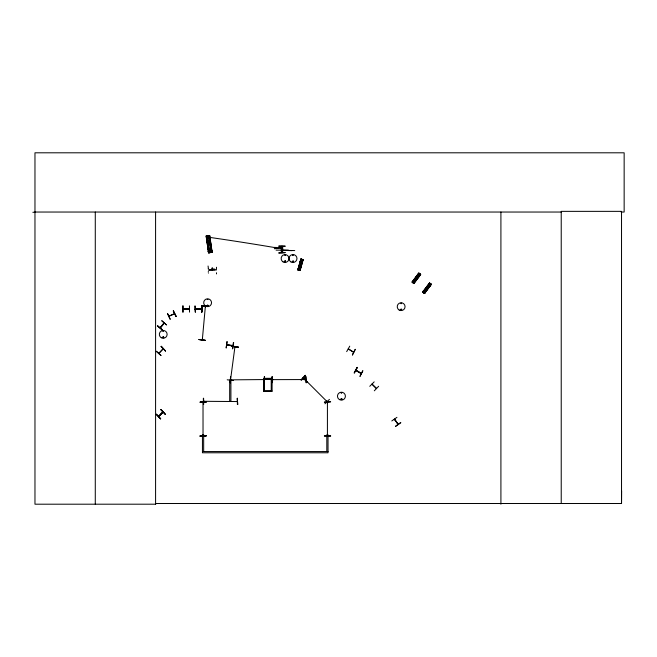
<?xml version="1.0" encoding="UTF-8"?>
<svg xmlns="http://www.w3.org/2000/svg" width="657" height="657" viewBox="0 0 657 657"><rect width="100%" height="100%" fill="white"/><g stroke="black" fill="none" stroke-linecap="round" stroke-linejoin="round"><path stroke-width="0.49" stroke-dasharray="3.29 2.46" d="M208.014 265.814L208.368 268.532L216.038 268.532M216.063 270.462L216.391 265.814L216.367 274.191L216.038 270.651M208.343 268.885L208.343 274.191L208.039 271.398M208.039 265.814L208.014 270.462"/><path stroke-width="0.99" d="M621.079 212.039L624.15 212.039L624.15 152.802L34.969 152.802L34.969 504.198L155.676 504.198L155.594 503.508L621.53 503.508L621.621 490.804M348.259 349.048L353.655 352.168M355.856 370.392L361.153 373.48M168.824 316.255L174.499 313.603M303.904 378.103L303.329 377.882L303.969 378.128M303.928 378.169L303.477 377.726M326.652 401.205L326.956 401.608M376.477 388.353L372.051 384.017M208.639 306.302L202.356 306.047L206.848 306.162M205.37 306.343L202.331 339.694M202.044 339.735L202.34 339.258M202.257 339.751L202.315 339.184M205.37 306.408L205.592 307L205.592 306.367M205.567 306.934L205.608 306.499M203.341 402.741L203.054 402.174L203.309 402.741M203.333 435.665L203.013 435.23M327.416 402.872L327.662 402.306M327.342 435.23L327.35 435.665M162.895 331.095C163.979 330.003 163.092 332.417 163.018 330.882M162.87 337.197C163.667 338.823 163.618 335.76 162.87 337.394M163.839 337.296C162.263 339.127 162.903 335.481 163.782 337.148M207.316 299.378L207.965 299.461L207.316 299.543M207.012 305.653C208.589 303.624 207.949 307.854 207.078 305.513M284.456 261.445C286.041 259.416 285.401 263.646 284.522 261.305M285.401 255.343L284.768 255.08L285.335 255.409M284.653 261.338C285.409 262.874 285.59 260.271 284.744 261.256M292.661 255.253C293.671 254.128 293.006 256.55 292.735 255.097M293.433 261.445C292.16 262.603 293.022 260.328 293.326 261.256M341.008 399.103C342.133 397.813 341.632 400.376 341.073 399.201M341.78 392.911L341.139 393.083L341.706 392.755M341.985 399.251C340.819 396.902 340.86 401.312 341.985 398.955M400.729 309.611C401.854 308.19 401.345 311.139 400.786 309.513M401.484 303.501C400.795 302.154 400.811 304.667 401.452 303.337M401.739 309.767C400.515 307.386 400.556 311.82 401.698 309.463M230.508 380.091L234.927 346.847L235.165 347.43M230.492 380.017L230.287 379.508M234.853 347.438L235.165 346.929M233.44 380.551L227.207 379.795M226.164 347.873L227.002 341.648M226.657 345.024L227.182 345.024M232.159 345.664L232.882 345.549M232.504 348.777L233.391 342.56M232.734 348.81L233.654 342.593M210.47 252.345L210.051 252.403M203.021 402.306L203.029 435.714M164.193 323.104L160.251 328.015L164.234 323.113M394.233 419.273L398.167 424.184M281.623 249.258L282.239 249.217L282.19 249.824M210.1 252.378L210.232 251.541M300.109 270.536L303.197 259.622L300.865 258.981L297.826 269.912L300.159 270.553M297.876 269.928L300.873 258.989M297.999 269.961L301.021 259.03M301.177 259.072L298.212 270.019L301.267 259.096M301.415 259.137L298.483 270.093L301.563 259.178M298.68 270.142L299.296 270.314M299.461 270.356L302.491 259.425M299.625 270.405L302.631 259.466M299.715 270.429L302.803 259.515M299.847 270.47L302.934 259.548M300.003 270.512L303.017 259.572M327.252 401.493L326.8 401.049M162.698 412.522C163.174 410.477 157.565 417.565 158.928 415.93M293.531 261.749C293.079 259.367 291.815 262.849 293.4 261.847M271.801 378.366L271.85 391.4L263.498 391.383L263.498 378.325L271.867 378.325M271.801 378.711L271.735 391.4M160.111 327.687L164.012 322.932M204.417 401.517L203.785 401.526M237.341 401.526L236.643 401.526L237.341 401.304M264.229 379.853L263.531 379.853M305.825 379.853L305.127 379.853M183.163 308.889L183.861 308.889M188.871 309.176L189.306 309.176M195.375 308.889L196.065 308.889M201.083 309.176C203.654 307.648 185.488 310.186 201.65 309.11M346.674 351.635L349.754 346.165M353.491 352.152L348.341 348.81M354.213 372.946L357.383 367.526M356.431 370.4L355.938 370.154M361.095 373.488L360.693 373.184M360.003 376.289L362.861 370.688L360.028 376.297M163.281 348.892L158.871 353.335M163.035 412.235L158.78 416.489M418.805 273.041L411.996 282.108L413.943 283.553L420.743 274.478L418.805 273.041L412.038 282.14M418.936 273.14L412.44 282.436M419.265 273.378L412.547 282.518L419.396 273.484M412.719 282.633L413.228 283.019M413.442 282.321L412.933 282.633M413.393 283.142L420.168 274.051M413.483 283.208L420.275 274.125M413.606 283.307L420.381 274.207M413.68 283.356L420.529 274.314M413.811 283.454L420.636 274.396M429.473 282.97L422.656 292.037L424.594 293.482L431.362 284.382M422.771 292.127L429.596 283.068M422.804 292.151L429.686 283.134M422.919 292.234L429.801 283.216M429.9 283.298L423.108 292.381L430.015 283.381M423.239 292.48L430.048 283.405M423.371 292.562L423.88 292.948M424.003 293.038L430.828 283.98M424.118 293.129L430.967 284.079M424.266 293.236L431.041 284.136M424.34 293.293L431.181 284.243M424.463 293.383L431.271 284.317M237.259 401.55L203.785 401.304L204.352 401.246M263.662 379.918L264.221 379.631M264.163 379.91L263.564 379.59M272.335 379.565L272.901 379.845L272.335 379.598M305.825 379.631L305.259 379.886M305.193 379.639L305.76 379.91M305.743 379.877L305.193 379.853M376.371 388.583L371.969 384.288M301.136 379.976L305.579 375.541M324.969 403.809L329.412 399.374M369.76 386.316L374.186 381.865M378.654 386.275L374.301 390.8M163.076 348.719L158.978 353.228M160.981 355.412L156.292 351.224L160.916 355.478M158.674 416.595L163.141 412.128M158.739 416.661L163.207 412.194M307.501 382.152L303.123 377.685L327.055 401.608M232.759 345.771L226.608 344.876M203.029 435.18L202.988 435.665M168.923 316.165L174.598 313.882M391.794 420.948L396.935 417.351M395.571 426.188L400.663 422.517M395.703 426.377L400.811 422.722M167.551 313.496L170.179 319.203M176.199 316.436L173.276 310.868L176.175 316.444M281.754 249.192L281.754 249.824M356.037 370.211L361.293 373.283M201.518 309.176L195.351 309.176M206.602 237.678L209.706 237.234M206.766 238.82L209.87 238.376M207.012 240.528L210.117 240.084M207.226 242.047L210.33 241.595M207.472 243.755L210.577 243.304M208.532 251.081L211.636 250.629M208.08 251.639L212.227 251.04M208.097 251.771L212.244 251.171M209.953 251.697L210.437 251.631M212.129 252.304L208.54 252.838L206.126 236.003L209.698 235.477L212.112 252.304L209.624 235.485M230.582 376.601L230.303 382.883L230.5 376.609M305.801 376.601L306.195 382.883L305.891 376.601M230.673 379.853L264.089 379.565M263.597 379.853L264.163 379.853M203.35 398.273L203.424 404.556M237.711 404.548L237.317 398.273L237.678 404.548M200.024 402.15L206.298 402.117M324.386 402.15L330.66 401.805L324.386 402.199M200.024 435.862L206.298 435.862M330.66 435.862L324.386 435.813M324.386 436.133L330.66 436.092M32.85 212.285L34.969 212.277M34.969 212.039L561.226 212.039M278.839 246.022L285.113 246.022M278.839 246.252L285.113 246.342M275.85 247.903L281.081 247.903L275.85 248.264M281.081 247.993L282.633 247.993M281.081 248.174L282.633 248.174M281.623 249.126L282.321 249.258M281.623 249.389L282.321 249.389M281.623 249.57L282.321 249.57M281.623 249.824L282.321 249.824M276.096 250.145L288.398 250.145M281.787 250.35L292.078 250.637M294.73 250.572L281.787 250.292M182.81 305.858L182.843 312.141M189.438 305.858L189.528 312.141M183.229 308.889L189.306 308.856M189.454 309.11L183.295 309.176M183.139 309.176L189.454 309.176M195.375 312.141L195.022 305.858L195.285 312.141M263.498 378.777L271.867 378.777L263.629 378.974M263.498 378.974L271.867 378.974M263.498 379.073L271.867 379.073M263.498 379.327L271.867 379.327M263.498 379.368L271.867 379.368M272.269 379.631L305.694 379.565M263.498 390.882L271.867 390.882M263.498 391.334L271.867 391.276M202.446 451.556L328.024 451.556M397.912 424.291L394.611 419.191M202.364 306.022L208.614 306.556M199.014 339.562L205.263 340.186M232.003 346.108L238.22 346.953M231.97 346.338L238.187 347.183M227.092 341.665L226.205 347.882M226.731 344.67L232.75 345.5M226.591 345.007L232.849 345.902M228.11 345.253L231.141 345.681M300.709 260.139L302.729 260.698M300.504 260.878L302.524 261.437M300.2 261.987L302.212 262.545M299.921 262.972L301.941 263.531M299.608 264.081L301.629 264.64M298.294 268.836L300.306 269.403M297.843 269.14L300.536 269.887M355.749 370.408L361.219 373.57M418.246 274.059L419.922 275.316M429.464 282.97L431.403 284.415M417.786 274.675L419.462 275.932M428.906 283.988L430.581 285.245M417.096 275.595L418.772 276.852M428.438 284.596L430.113 285.861M416.481 276.408L418.156 277.665M427.748 285.524L429.423 286.781M415.791 277.328L417.466 278.584M427.132 286.337L428.807 287.594M426.442 287.257L428.118 288.513M412.826 281.278L414.501 282.535M412.3 281.401L414.583 283.003M423.478 291.207L425.153 292.464M423.009 291.256L425.235 292.932L422.952 291.33M285.352 260.96L285.631 261.445M207.924 305.357C206.126 305.152 208.565 306.876 207.809 305.333M157.664 326.003L162.583 329.896M394.586 419.207L398.117 424.159M161.014 346.502L165.449 350.945M160.809 409.763L165.236 414.23M156.284 414.296L160.751 418.706M173.341 310.835L175.92 316.559M167.478 313.537L170.138 319.22M263.564 378.711L263.629 391.4M209.452 235.51L211.883 252.337M209.287 235.535L211.718 252.362L209.23 235.543M209.025 235.576L211.521 252.395M208.885 235.592L211.308 252.428L208.852 235.6M208.688 235.617L211.037 252.46M210.807 252.493L209.854 252.633M207.333 236.84L207.982 241.801M208.326 243.772L209.484 251.688M207.004 237.9L209.156 252.748M206.873 237.916L209.025 252.764M206.52 235.945L208.951 252.781M206.355 235.97L208.811 252.797M206.191 235.994L208.614 252.83M264.295 376.601L264.336 382.883M237.333 398.273L237.407 404.556M203.613 398.273L203.654 404.556M621.53 503.508L621.53 211.357L561.226 211.357L561.226 503.508M500.913 212.039L500.913 504.198M327.416 402.24L327.416 435.731M326.808 451.556L326.808 434.819L328.024 434.819L328.024 452.78L202.446 452.78L202.446 434.819L203.67 434.819L203.67 451.556M282.674 246.342L282.674 252.617M282.411 246.342L282.37 252.617M281.582 246.342L281.582 252.617M281.278 246.342L281.311 252.617M275.85 247.295L275.85 248.872M274.454 247.295L274.454 248.872M271.39 391.4L271.357 378.793L271.349 391.4M264.024 391.4L263.974 378.777L263.974 391.4M212.293 269.362L212.293 269.863M212.112 269.362L212.112 269.863M201.97 305.858L201.97 312.141M201.74 305.858L201.74 312.141M183.073 305.858L183.073 312.141M155.586 212.039L155.586 504.198M95.281 212.039L95.281 504.198M209.164 237.308A706.02 179.837 10.6 0 1 274.454 247.525M199.022 339.513L205.239 340.416L199.022 339.513M232.003 346.083L238.179 347.274L232.003 346.083M300.323 263.679C300.881 265.461 301.719 262.439 300.323 263.679M208.253 242.417C208.786 245.168 210.536 240.799 208.253 242.417M416.538 277.32C416.883 279.143 418.066 276.269 416.538 277.32M427.198 287.249C427.543 289.088 428.717 286.173 427.198 287.249M355.265 349.343L352.423 354.961L355.265 349.343M357.145 367.386L354.287 372.987L357.121 367.37M157.713 325.938L162.394 330.134L157.705 325.946M161.86 320.764L166.541 324.969L161.844 320.788M305.382 375.344L301.193 380.033L305.357 375.319M161.228 346.288L165.424 350.978L161.228 346.288M156.341 414.238L160.554 418.903L156.341 414.238M161.031 409.549L165.219 414.238L161.031 409.549M264.557 376.601L264.245 382.883L264.557 376.601M272.187 376.601L271.875 382.883L272.097 376.609M206.298 401.838L200.024 402.199L206.298 401.805M206.298 435.78L200.024 436.166L206.298 435.78M285.113 252.617L278.839 252.97L285.113 252.617M212.507 268.056L211.899 268.056L211.899 269.362L212.507 269.362L212.507 268.056M215.34 269.863L209.066 269.994L215.34 269.863M202.003 305.858L201.666 312.141L202.003 305.858M230.903 380.28L229.679 380.28L229.679 401.205L230.903 401.205L230.903 380.28M209.411 252.715L206.988 235.879L209.386 252.715M399.193 310.063A3.917 3.917 0 0 0 405.065 306.671A3.917 3.917 0 0 0 399.193 303.279A3.917 3.917 0 0 0 399.193 310.063M205.657 306.121A3.926 3.926 0 0 0 211.546 302.721A3.926 3.926 0 0 0 205.657 299.321A3.926 3.926 0 0 0 205.657 306.121M291.018 261.954A3.975 3.975 0 0 0 296.972 258.513A3.975 3.975 0 0 0 291.018 255.072A3.975 3.975 0 0 0 291.018 261.954M283.11 261.913A3.926 3.926 0 0 0 288.99 258.513A3.926 3.926 0 0 0 283.11 255.113A3.926 3.926 0 0 0 283.11 261.913M339.447 399.612A3.975 3.975 0 0 0 345.41 396.171A3.975 3.975 0 0 0 339.447 392.73A3.975 3.975 0 0 0 339.447 399.612M161.285 337.739A3.901 3.901 0 0 0 167.133 334.356A3.901 3.901 0 0 0 161.285 330.98A3.901 3.901 0 0 0 161.285 337.739"/></g></svg>
